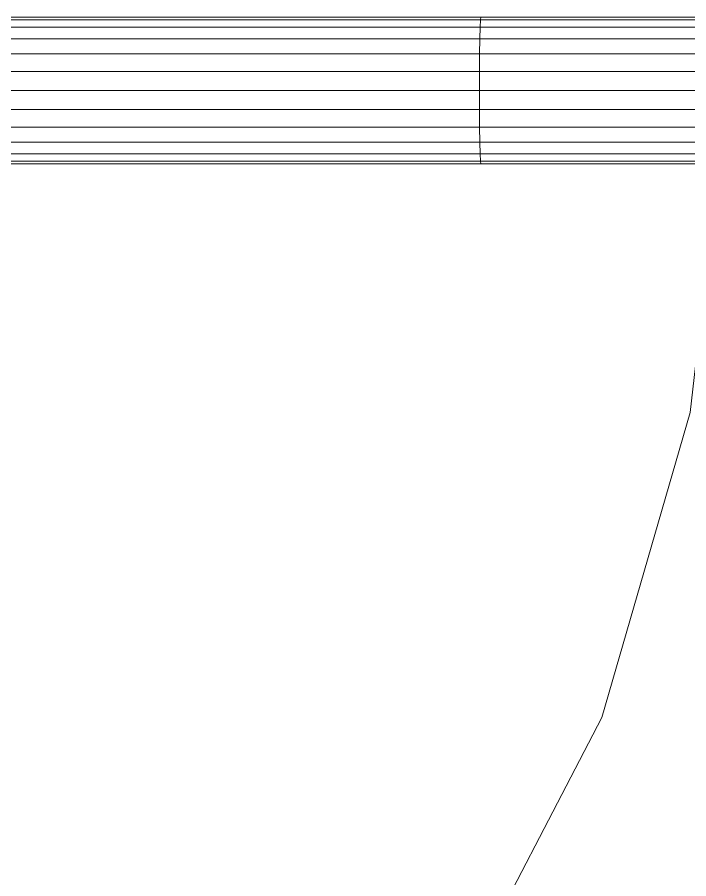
# Model space of a CAD drawing. Header units: inches. Extents: x -4266 to -1814, y 9706 to 12441.
# Drawn here: x -2925.792 to -2922.336, y 11461.544 to 11465.979 of the extents above; entities that cross this region are included whole.
import ezdxf

# ---------------------------------------------------------------- set-up
doc = ezdxf.new("R2010")
doc.units = ezdxf.units.IN
doc.header["$MEASUREMENT"] = 0
doc.layers.add('G-IMPT', color=8, linetype='Continuous', lineweight=9)
doc.layers.add('P-SANR-FIXT', color=6, linetype='Continuous', lineweight=9)

msp = doc.modelspace()

# ---------------------------------------------------------------- linework, layer by layer
at = {"layer": 'G-IMPT'}
for p, q in [((-2923.40738, 11465.96577), (-2925.92135, 11465.96577)), ((-2925.91804, 11465.97883), (-2923.40549, 11465.97883)), ((-2923.40738, 11465.96577), (-2923.40914, 11465.92833)), ((-2923.40549, 11465.97883), (-2923.40738, 11465.96577)), ((-2923.40738, 11465.96577), (-2920.57374, 11465.96577)), ((-2923.40549, 11465.97883), (-2920.57374, 11465.97883)), ((-2925.92443, 11465.92833), (-2923.40914, 11465.92833)), ((-2923.40914, 11465.92833), (-2923.41065, 11465.86827)), ((-2923.40914, 11465.92833), (-2920.57374, 11465.92833)), ((-2923.41065, 11465.86827), (-2925.92708, 11465.86827)), ((-2923.41065, 11465.86827), (-2923.41182, 11465.79036)), ((-2923.41065, 11465.86827), (-2920.57374, 11465.86827)), ((-2925.92911, 11465.79036), (-2923.41182, 11465.79036)), ((-2923.41182, 11465.79036), (-2923.41254, 11465.6994)), ((-2923.41182, 11465.79036), (-2920.57374, 11465.79036)), ((-2923.41254, 11465.6994), (-2925.93038, 11465.6994)), ((-2923.41254, 11465.6994), (-2923.4128, 11465.6019)), ((-2923.41254, 11465.6994), (-2920.57374, 11465.6994)), ((-2925.93083, 11465.6019), (-2923.4128, 11465.6019)), ((-2923.4128, 11465.6019), (-2920.57374, 11465.6019)), ((-2923.4128, 11465.6019), (-2923.41254, 11465.5044)), ((-2923.41254, 11465.5044), (-2925.93038, 11465.5044)), ((-2923.41254, 11465.5044), (-2920.57374, 11465.5044)), ((-2923.41254, 11465.5044), (-2923.41182, 11465.41343)), ((-2925.92911, 11465.41343), (-2923.41182, 11465.41343)), ((-2923.41182, 11465.41343), (-2920.57374, 11465.41343)), ((-2923.41182, 11465.41343), (-2923.41065, 11465.33552)), ((-2923.41065, 11465.33552), (-2925.92708, 11465.33552)), ((-2923.41065, 11465.33552), (-2920.57374, 11465.33552)), ((-2923.41065, 11465.33552), (-2923.40914, 11465.27546)), ((-2925.92443, 11465.27546), (-2923.40914, 11465.27546)), ((-2923.40914, 11465.27546), (-2920.57374, 11465.27546)), ((-2923.40914, 11465.27546), (-2923.40738, 11465.23802)), ((-2923.40738, 11465.23802), (-2925.92135, 11465.23802)), ((-2923.40738, 11465.23802), (-2920.57374, 11465.23802)), ((-2923.40738, 11465.23802), (-2923.40549, 11465.22496)), ((-2925.91804, 11465.22496), (-2923.40549, 11465.22496)), ((-2923.40549, 11465.22496), (-2920.57374, 11465.22496))]:
    msp.add_line(p, q, dxfattribs=at)
at = {"layer": 'P-SANR-FIXT', "flags": 128}
msp.add_lwpolyline([(-2922.18099, 11465.23648), (-2922.32771, 11463.94471), (-2922.78257, 11462.37351), (-2923.51529, 11460.96403), (-2924.48913, 11459.78696), (-2924.91018, 11459.41575)], dxfattribs=at)

doc.saveas('drawing.dxf')
